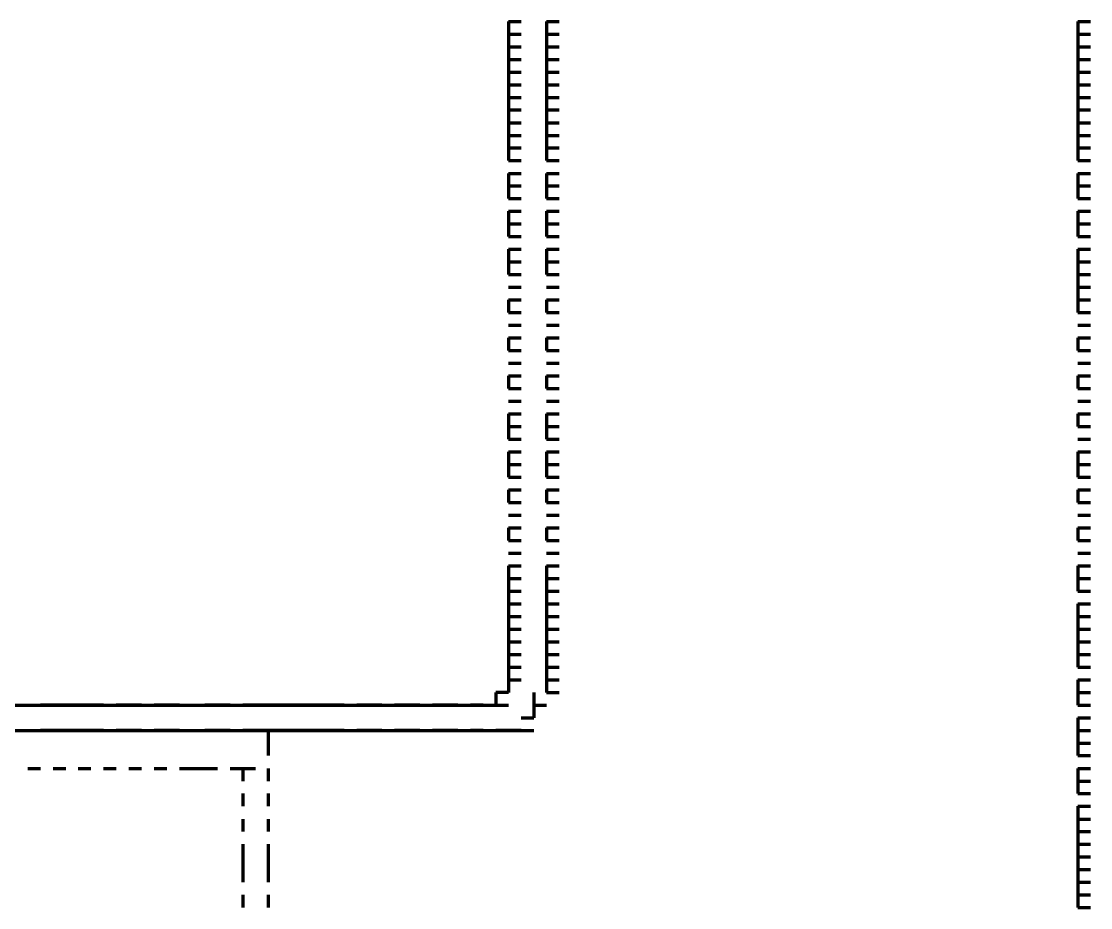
# Model space of a CAD drawing. Header units: inches. Extents: x 16 to 776, y 37 to 575.
# Drawn here: x 311.08 to 325.17, y 350.67 to 362.33 of the extents above; entities that cross this region are included whole.
import ezdxf

# ---------------------------------------------------------------- set-up
doc = ezdxf.new("R2010")
doc.units = ezdxf.units.IN
doc.header["$MEASUREMENT"] = 0
doc.layers.add('P', color=250, linetype='CONTINUOUS', lineweight=100)

msp = doc.modelspace()

# ---------------------------------------------------------------- linework, layer by layer
at = {"layer": 'P', "color": 0, "linetype": 'Continuous'}
for points in [[(317.5, 362.333), (317.667, 362.333)], [(317.5, 362.333), (317.5, 362.333)], [(317.5, 362.333), (317.667, 362.333)], [(317.5, 362.333), (317.5, 362.167)], [(318, 362.333), (318.167, 362.333)], [(318, 362.333), (318, 362.333)], [(318, 362.333), (318.167, 362.333)], [(318, 362.333), (318, 362.167)], [(325, 362.333), (325, 362.333)], [(325, 362.333), (325.167, 362.333)], [(325, 362.333), (325, 362.333)], [(325, 362.333), (325, 362.333)], [(325, 362.333), (325.167, 362.333)], [(325, 362.333), (325.167, 362.333)], [(325, 362.333), (325, 362.333)], [(325, 362.333), (325, 362.167)], [(325, 362.333), (325.167, 362.333)], [(325, 362.333), (325, 362.333)], [(317.5, 362.167), (317.667, 362.167)], [(317.5, 362.167), (317.5, 362)], [(318, 362.167), (318.167, 362.167)], [(318, 362.167), (318, 362)], [(325, 362.167), (325, 362.167)], [(325, 362.167), (325.167, 362.167)], [(325, 362.167), (325, 362)], [(325, 362.167), (325.167, 362.167)], [(325, 362.167), (325, 362.167)], [(317.5, 362), (317.667, 362)], [(317.5, 362), (317.667, 362)], [(317.5, 362), (317.5, 361.833)], [(318, 362), (318.167, 362)], [(318, 362), (318.167, 362)], [(318, 362), (318, 361.833)], [(325, 362), (325, 362)], [(325, 362), (325.167, 362)], [(325, 362), (325, 362)], [(325, 362), (325.167, 362)], [(325, 362), (325.167, 362)], [(325, 362), (325, 362)], [(325, 362), (325, 361.833)], [(325, 362), (325.167, 362)], [(325, 362), (325, 362)], [(317.5, 361.833), (317.667, 361.833)], [(317.5, 361.833), (317.5, 361.667)], [(318, 361.833), (318.167, 361.833)], [(318, 361.833), (318, 361.667)], [(325, 361.833), (325, 361.833)], [(325, 361.833), (325.167, 361.833)], [(325, 361.833), (325, 361.667)], [(325, 361.833), (325.167, 361.833)], [(325, 361.833), (325, 361.833)], [(317.5, 361.667), (317.667, 361.667)], [(317.5, 361.667), (317.5, 361.5)], [(318, 361.667), (318.167, 361.667)], [(318, 361.667), (318, 361.5)], [(325, 361.667), (325, 361.667)], [(325, 361.667), (325.167, 361.667)], [(325, 361.667), (325, 361.5)], [(325, 361.667), (325.167, 361.667)], [(325, 361.667), (325, 361.667)], [(317.5, 361.5), (317.667, 361.5)], [(317.5, 361.5), (317.667, 361.5)], [(317.5, 361.5), (317.5, 361.333)], [(318, 361.5), (318.167, 361.5)], [(318, 361.5), (318.167, 361.5)], [(318, 361.5), (318, 361.333)], [(325, 361.5), (325, 361.5)], [(325, 361.5), (325.167, 361.5)], [(325, 361.5), (325, 361.5)], [(325, 361.5), (325.167, 361.5)], [(325, 361.5), (325.167, 361.5)], [(325, 361.5), (325, 361.5)], [(325, 361.5), (325, 361.333)], [(325, 361.5), (325.167, 361.5)], [(325, 361.5), (325, 361.5)], [(317.5, 361.333), (317.667, 361.333)], [(317.5, 361.333), (317.5, 361.167)], [(318, 361.333), (318.167, 361.333)], [(318, 361.333), (318, 361.167)], [(325, 361.333), (325, 361.333)], [(325, 361.333), (325.167, 361.333)], [(325, 361.333), (325, 361.167)], [(325, 361.333), (325.167, 361.333)], [(325, 361.333), (325, 361.333)], [(317.5, 361.167), (317.667, 361.167)], [(317.5, 361.167), (317.5, 361)], [(318, 361.167), (318.167, 361.167)], [(318, 361.167), (318, 361)], [(325, 361.167), (325, 361.167)], [(325, 361.167), (325.167, 361.167)], [(325, 361.167), (325, 361)], [(325, 361.167), (325.167, 361.167)], [(325, 361.167), (325, 361.167)], [(317.5, 361), (317.667, 361)], [(317.5, 361), (317.667, 361)], [(317.5, 361), (317.5, 360.833)], [(318, 361), (318.167, 361)], [(318, 361), (318.167, 361)], [(318, 361), (318, 360.833)], [(325, 361), (325, 361)], [(325, 361), (325.167, 361)], [(325, 361), (325, 361)], [(325, 361), (325.167, 361)], [(325, 361), (325.167, 361)], [(325, 361), (325, 361)], [(325, 361), (325, 360.833)], [(325, 361), (325.167, 361)], [(325, 361), (325, 361)], [(317.5, 360.833), (317.667, 360.833)], [(317.5, 360.833), (317.5, 360.667)], [(318, 360.833), (318.167, 360.833)], [(318, 360.833), (318, 360.667)], [(325, 360.833), (325, 360.833)], [(325, 360.833), (325.167, 360.833)], [(325, 360.833), (325, 360.667)], [(325, 360.833), (325.167, 360.833)], [(325, 360.833), (325, 360.833)], [(317.5, 360.667), (317.667, 360.667)], [(317.5, 360.667), (317.5, 360.667)], [(317.5, 360.667), (317.667, 360.667)], [(317.5, 360.667), (317.5, 360.5)], [(318, 360.667), (318.167, 360.667)], [(318, 360.667), (318, 360.667)], [(318, 360.667), (318.167, 360.667)], [(318, 360.667), (318, 360.5)], [(325, 360.667), (325, 360.667)], [(325, 360.667), (325.167, 360.667)], [(325, 360.667), (325, 360.667)], [(325, 360.667), (325, 360.667)], [(325, 360.667), (325.167, 360.667)], [(325, 360.667), (325.167, 360.667)], [(325, 360.667), (325, 360.667)], [(325, 360.667), (325, 360.5)], [(325, 360.667), (325.167, 360.667)], [(325, 360.667), (325, 360.667)], [(317.5, 360.5), (317.667, 360.5)], [(318, 360.5), (318.167, 360.5)], [(325, 360.5), (325, 360.5)], [(325, 360.5), (325.167, 360.5)], [(325, 360.5), (325.167, 360.5)], [(325, 360.5), (325, 360.5)], [(317.5, 360.333), (317.667, 360.333)], [(317.5, 360.333), (317.5, 360.167)], [(318, 360.333), (318.167, 360.333)], [(318, 360.333), (318, 360.167)], [(325, 360.333), (325, 360.333)], [(325, 360.333), (325.167, 360.333)], [(325, 360.333), (325, 360.167)], [(325, 360.333), (325.167, 360.333)], [(325, 360.333), (325, 360.333)], [(317.5, 360.167), (317.667, 360.167)], [(317.5, 360.167), (317.5, 360.167)], [(317.5, 360.167), (317.667, 360.167)], [(317.5, 360.167), (317.5, 360)], [(318, 360.167), (318.167, 360.167)], [(318, 360.167), (318, 360.167)], [(318, 360.167), (318.167, 360.167)], [(318, 360.167), (318, 360)], [(325, 360.167), (325, 360.167)], [(325, 360.167), (325.167, 360.167)], [(325, 360.167), (325, 360.167)], [(325, 360.167), (325, 360.167)], [(325, 360.167), (325.167, 360.167)], [(325, 360.167), (325.167, 360.167)], [(325, 360.167), (325, 360.167)], [(325, 360.167), (325, 360)], [(325, 360.167), (325.167, 360.167)], [(325, 360.167), (325, 360.167)], [(317.5, 360), (317.667, 360)], [(318, 360), (318.167, 360)], [(325, 360), (325, 360)], [(325, 360), (325.167, 360)], [(325, 360), (325.167, 360)], [(325, 360), (325, 360)], [(317.5, 359.833), (317.667, 359.833)], [(317.5, 359.833), (317.5, 359.833)], [(317.5, 359.833), (317.667, 359.833)], [(317.5, 359.833), (317.5, 359.667)], [(318, 359.833), (318.167, 359.833)], [(318, 359.833), (318, 359.833)], [(318, 359.833), (318.167, 359.833)], [(318, 359.833), (318, 359.667)], [(325, 359.833), (325, 359.833)], [(325, 359.833), (325.167, 359.833)], [(325, 359.833), (325, 359.833)], [(325, 359.833), (325, 359.833)], [(325, 359.833), (325.167, 359.833)], [(325, 359.833), (325.167, 359.833)], [(325, 359.833), (325, 359.833)], [(325, 359.833), (325, 359.667)], [(325, 359.833), (325.167, 359.833)], [(325, 359.833), (325, 359.833)], [(317.5, 359.667), (317.667, 359.667)], [(317.5, 359.667), (317.5, 359.5)], [(318, 359.667), (318.167, 359.667)], [(318, 359.667), (318, 359.5)], [(325, 359.667), (325, 359.667)], [(325, 359.667), (325.167, 359.667)], [(325, 359.667), (325, 359.5)], [(325, 359.667), (325.167, 359.667)], [(325, 359.667), (325, 359.667)], [(317.5, 359.5), (317.667, 359.5)], [(318, 359.5), (318.167, 359.5)], [(325, 359.5), (325, 359.5)], [(325, 359.5), (325.167, 359.5)], [(325, 359.5), (325.167, 359.5)], [(325, 359.5), (325, 359.5)], [(317.5, 359.333), (317.667, 359.333)], [(317.5, 359.333), (317.5, 359.333)], [(317.5, 359.333), (317.667, 359.333)], [(317.5, 359.333), (317.5, 359.167)], [(318, 359.333), (318.167, 359.333)], [(318, 359.333), (318, 359.333)], [(318, 359.333), (318.167, 359.333)], [(318, 359.333), (318, 359.167)], [(325, 359.333), (325, 359.333)], [(325, 359.333), (325.167, 359.333)], [(325, 359.333), (325, 359.333)], [(325, 359.333), (325, 359.333)], [(325, 359.333), (325.167, 359.333)], [(325, 359.333), (325.167, 359.333)], [(325, 359.333), (325, 359.333)], [(325, 359.333), (325, 359.167)], [(325, 359.333), (325.167, 359.333)], [(325, 359.333), (325, 359.333)], [(317.5, 359.167), (317.667, 359.167)], [(317.5, 359.167), (317.5, 359)], [(318, 359.167), (318.167, 359.167)], [(318, 359.167), (318, 359)], [(325, 359.167), (325, 359.167)], [(325, 359.167), (325.167, 359.167)], [(325, 359.167), (325, 359)], [(325, 359.167), (325.167, 359.167)], [(325, 359.167), (325, 359.167)], [(317.5, 359), (317.667, 359)], [(317.5, 359), (317.667, 359)], [(317.5, 359), (317.667, 359)], [(318, 359), (318.167, 359)], [(318, 359), (318.167, 359)], [(318, 359), (318.167, 359)], [(325, 359), (325, 359)], [(325, 359), (325.167, 359)], [(325, 359), (325, 359)], [(325, 359), (325.167, 359)], [(325, 359), (325.167, 359)], [(325, 359), (325, 359)], [(325, 359), (325, 358.833)], [(325, 359), (325.167, 359)], [(325, 359), (325, 359)], [(317.5, 358.833), (317.667, 358.833)], [(317.5, 358.833), (317.667, 358.833)], [(318, 358.833), (318.167, 358.833)], [(318, 358.833), (318.167, 358.833)], [(325, 358.833), (325, 358.833)], [(325, 358.833), (325.167, 358.833)], [(325, 358.833), (325, 358.667)], [(325, 358.833), (325.167, 358.833)], [(325, 358.833), (325, 358.833)], [(317.5, 358.667), (317.667, 358.667)], [(317.5, 358.667), (317.5, 358.5)], [(318, 358.667), (318.167, 358.667)], [(318, 358.667), (318, 358.5)], [(325, 358.667), (325, 358.667)], [(325, 358.667), (325.167, 358.667)], [(325, 358.667), (325, 358.5)], [(325, 358.667), (325.167, 358.667)], [(325, 358.667), (325, 358.667)], [(317.5, 358.5), (317.667, 358.5)], [(317.5, 358.5), (317.5, 358.5)], [(317.5, 358.5), (317.667, 358.5)], [(318, 358.5), (318.167, 358.5)], [(318, 358.5), (318, 358.5)], [(318, 358.5), (318.167, 358.5)], [(325, 358.5), (325, 358.5)], [(325, 358.5), (325.167, 358.5)], [(325, 358.5), (325, 358.5)], [(325, 358.5), (325, 358.5)], [(325, 358.5), (325.167, 358.5)], [(325, 358.5), (325.167, 358.5)], [(325, 358.5), (325, 358.5)], [(325, 358.5), (325.167, 358.5)], [(325, 358.5), (325, 358.5)], [(325, 358.5), (325.167, 358.5)], [(325, 358.5), (325, 358.5)], [(317.5, 358.333), (317.667, 358.333)], [(317.5, 358.333), (317.667, 358.333)], [(318, 358.333), (318.167, 358.333)], [(318, 358.333), (318.167, 358.333)], [(325, 358.333), (325, 358.333)], [(325, 358.333), (325.167, 358.333)], [(325, 358.333), (325, 358.333)], [(325, 358.333), (325.167, 358.333)], [(325, 358.333), (325.167, 358.333)], [(325, 358.333), (325, 358.333)], [(317.5, 358.167), (317.667, 358.167)], [(317.5, 358.167), (317.5, 358)], [(318, 358.167), (318.167, 358.167)], [(318, 358.167), (318, 358)], [(325, 358.167), (325, 358.167)], [(325, 358.167), (325.167, 358.167)], [(325, 358.167), (325, 358)], [(325, 358.167), (325.167, 358.167)], [(325, 358.167), (325, 358.167)], [(317.5, 358), (317.667, 358)], [(317.5, 358), (317.5, 358)], [(317.5, 358), (317.667, 358)], [(318, 358), (318.167, 358)], [(318, 358), (318, 358)], [(318, 358), (318.167, 358)], [(325, 358), (325, 358)], [(325, 358), (325.167, 358)], [(325, 358), (325, 358)], [(325, 358), (325, 358)], [(325, 358), (325.167, 358)], [(325, 358), (325.167, 358)], [(325, 358), (325, 358)], [(325, 358), (325.167, 358)], [(325, 358), (325, 358)], [(325, 358), (325.167, 358)], [(325, 358), (325, 358)], [(317.5, 357.833), (317.667, 357.833)], [(317.5, 357.833), (317.667, 357.833)], [(318, 357.833), (318.167, 357.833)], [(318, 357.833), (318.167, 357.833)], [(325, 357.833), (325, 357.833)], [(325, 357.833), (325.167, 357.833)], [(325, 357.833), (325, 357.833)], [(325, 357.833), (325.167, 357.833)], [(325, 357.833), (325.167, 357.833)], [(325, 357.833), (325, 357.833)], [(317.5, 357.667), (317.667, 357.667)], [(317.5, 357.667), (317.5, 357.667)], [(317.5, 357.667), (317.667, 357.667)], [(317.5, 357.667), (317.5, 357.5)], [(318, 357.667), (318.167, 357.667)], [(318, 357.667), (318, 357.667)], [(318, 357.667), (318.167, 357.667)], [(318, 357.667), (318, 357.5)], [(325, 357.667), (325, 357.667)], [(325, 357.667), (325.167, 357.667)], [(325, 357.667), (325, 357.667)], [(325, 357.667), (325, 357.667)], [(325, 357.667), (325.167, 357.667)], [(325, 357.667), (325.167, 357.667)], [(325, 357.667), (325, 357.667)], [(325, 357.667), (325, 357.5)], [(325, 357.667), (325.167, 357.667)], [(325, 357.667), (325, 357.667)], [(317.5, 357.5), (317.667, 357.5)], [(318, 357.5), (318.167, 357.5)], [(325, 357.5), (325, 357.5)], [(325, 357.5), (325.167, 357.5)], [(325, 357.5), (325.167, 357.5)], [(325, 357.5), (325, 357.5)], [(325, 357.5), (325.167, 357.5)], [(325, 357.5), (325, 357.5)], [(317.5, 357.333), (317.667, 357.333)], [(317.5, 357.333), (317.667, 357.333)], [(318, 357.333), (318.167, 357.333)], [(318, 357.333), (318.167, 357.333)], [(325, 357.333), (325, 357.333)], [(325, 357.333), (325.167, 357.333)], [(325, 357.333), (325, 357.333)], [(325, 357.333), (325.167, 357.333)], [(325, 357.333), (325.167, 357.333)], [(325, 357.333), (325, 357.333)], [(317.5, 357.167), (317.667, 357.167)], [(317.5, 357.167), (317.5, 357.167)], [(317.5, 357.167), (317.667, 357.167)], [(317.5, 357.167), (317.5, 357)], [(318, 357.167), (318.167, 357.167)], [(318, 357.167), (318, 357.167)], [(318, 357.167), (318.167, 357.167)], [(318, 357.167), (318, 357)], [(325, 357.167), (325, 357.167)], [(325, 357.167), (325.167, 357.167)], [(325, 357.167), (325, 357.167)], [(325, 357.167), (325, 357.167)], [(325, 357.167), (325.167, 357.167)], [(325, 357.167), (325.167, 357.167)], [(325, 357.167), (325, 357.167)], [(325, 357.167), (325, 357)], [(325, 357.167), (325.167, 357.167)], [(325, 357.167), (325, 357.167)], [(317.5, 357), (317.667, 357)], [(317.5, 357), (317.5, 356.833)], [(318, 357), (318.167, 357)], [(318, 357), (318, 356.833)], [(325, 357), (325, 357)], [(325, 357), (325.167, 357)], [(325, 357), (325.167, 357)], [(325, 357), (325, 357)], [(325, 357), (325.167, 357)], [(325, 357), (325, 357)], [(317.5, 356.833), (317.667, 356.833)], [(317.5, 356.833), (317.667, 356.833)], [(317.5, 356.833), (317.667, 356.833)], [(318, 356.833), (318.167, 356.833)], [(318, 356.833), (318.167, 356.833)], [(318, 356.833), (318.167, 356.833)], [(325, 356.833), (325, 356.833)], [(325, 356.833), (325.167, 356.833)], [(325, 356.833), (325, 356.833)], [(325, 356.833), (325.167, 356.833)], [(325, 356.833), (325, 356.833)], [(325, 356.833), (325.167, 356.833)], [(325, 356.833), (325.167, 356.833)], [(325, 356.833), (325, 356.833)], [(325, 356.833), (325, 356.833)], [(325, 356.833), (325.167, 356.833)], [(325, 356.833), (325.167, 356.833)], [(325, 356.833), (325, 356.833)], [(325, 356.833), (325.167, 356.833)], [(325, 356.833), (325, 356.833)], [(317.5, 356.667), (317.667, 356.667)], [(317.5, 356.667), (317.5, 356.5)], [(318, 356.667), (318.167, 356.667)], [(318, 356.667), (318, 356.5)], [(325, 356.667), (325, 356.667)], [(325, 356.667), (325.167, 356.667)], [(325, 356.667), (325, 356.5)], [(325, 356.667), (325.167, 356.667)], [(325, 356.667), (325, 356.667)], [(317.5, 356.5), (317.667, 356.5)], [(317.5, 356.5), (317.5, 356.333)], [(318, 356.5), (318.167, 356.5)], [(318, 356.5), (318, 356.333)], [(325, 356.5), (325, 356.5)], [(325, 356.5), (325.167, 356.5)], [(325, 356.5), (325, 356.333)], [(325, 356.5), (325.167, 356.5)], [(325, 356.5), (325, 356.5)], [(317.5, 356.333), (317.667, 356.333)], [(317.5, 356.333), (317.667, 356.333)], [(317.5, 356.333), (317.667, 356.333)], [(318, 356.333), (318.167, 356.333)], [(318, 356.333), (318.167, 356.333)], [(318, 356.333), (318.167, 356.333)], [(325, 356.333), (325, 356.333)], [(325, 356.333), (325.167, 356.333)], [(325, 356.333), (325, 356.333)], [(325, 356.333), (325.167, 356.333)], [(325, 356.333), (325.167, 356.333)], [(325, 356.333), (325, 356.333)], [(325, 356.333), (325, 356.333)], [(325, 356.333), (325.167, 356.333)], [(325, 356.333), (325.167, 356.333)], [(325, 356.333), (325, 356.333)], [(325, 356.333), (325.167, 356.333)], [(325, 356.333), (325, 356.333)], [(317.5, 356.167), (317.667, 356.167)], [(317.5, 356.167), (317.5, 356)], [(318, 356.167), (318.167, 356.167)], [(318, 356.167), (318, 356)], [(325, 356.167), (325, 356.167)], [(325, 356.167), (325.167, 356.167)], [(325, 356.167), (325, 356)], [(325, 356.167), (325.167, 356.167)], [(325, 356.167), (325, 356.167)], [(317.5, 356), (317.667, 356)], [(317.5, 356), (317.5, 356)], [(317.5, 356), (317.667, 356)], [(318, 356), (318.167, 356)], [(318, 356), (318, 356)], [(318, 356), (318.167, 356)], [(325, 356), (325, 356)], [(325, 356), (325.167, 356)], [(325, 356), (325, 356)], [(325, 356), (325, 356)], [(325, 356), (325.167, 356)], [(325, 356), (325.167, 356)], [(325, 356), (325, 356)], [(325, 356), (325.167, 356)], [(325, 356), (325, 356)], [(325, 356), (325.167, 356)], [(325, 356), (325, 356)], [(317.5, 355.833), (317.667, 355.833)], [(317.5, 355.833), (317.667, 355.833)], [(318, 355.833), (318.167, 355.833)], [(318, 355.833), (318.167, 355.833)], [(325, 355.833), (325, 355.833)], [(325, 355.833), (325.167, 355.833)], [(325, 355.833), (325, 355.833)], [(325, 355.833), (325.167, 355.833)], [(325, 355.833), (325.167, 355.833)], [(325, 355.833), (325, 355.833)], [(317.5, 355.667), (317.667, 355.667)], [(317.5, 355.667), (317.5, 355.5)], [(318, 355.667), (318.167, 355.667)], [(318, 355.667), (318, 355.5)], [(325, 355.667), (325, 355.667)], [(325, 355.667), (325.167, 355.667)], [(325, 355.667), (325, 355.5)], [(325, 355.667), (325.167, 355.667)], [(325, 355.667), (325, 355.667)], [(317.5, 355.5), (317.667, 355.5)], [(317.5, 355.5), (317.5, 355.5)], [(317.5, 355.5), (317.667, 355.5)], [(318, 355.5), (318.167, 355.5)], [(318, 355.5), (318, 355.5)], [(318, 355.5), (318.167, 355.5)], [(325, 355.5), (325, 355.5)], [(325, 355.5), (325.167, 355.5)], [(325, 355.5), (325, 355.5)], [(325, 355.5), (325, 355.5)], [(325, 355.5), (325.167, 355.5)], [(325, 355.5), (325.167, 355.5)], [(325, 355.5), (325, 355.5)], [(325, 355.5), (325.167, 355.5)], [(325, 355.5), (325, 355.5)], [(325, 355.5), (325.167, 355.5)], [(325, 355.5), (325, 355.5)], [(317.5, 355.333), (317.667, 355.333)], [(317.5, 355.333), (317.667, 355.333)], [(318, 355.333), (318.167, 355.333)], [(318, 355.333), (318.167, 355.333)], [(325, 355.333), (325, 355.333)], [(325, 355.333), (325.167, 355.333)], [(325, 355.333), (325, 355.333)], [(325, 355.333), (325.167, 355.333)], [(325, 355.333), (325.167, 355.333)], [(325, 355.333), (325, 355.333)], [(317.5, 355.167), (317.667, 355.167)], [(317.5, 355.167), (317.5, 355)], [(318, 355.167), (318.167, 355.167)], [(318, 355.167), (318, 355)], [(325, 355.167), (325, 355.167)], [(325, 355.167), (325.167, 355.167)], [(325, 355.167), (325, 355)], [(325, 355.167), (325.167, 355.167)], [(325, 355.167), (325, 355.167)], [(317.5, 355), (317.667, 355)], [(317.5, 355), (317.5, 355)], [(317.5, 355), (317.667, 355)], [(317.5, 355), (317.5, 354.833)], [(318, 355), (318.167, 355)], [(318, 355), (318, 355)], [(318, 355), (318.167, 355)], [(318, 355), (318, 354.833)], [(325, 355), (325, 355)], [(325, 355), (325.167, 355)], [(325, 355), (325, 355)], [(325, 355), (325, 355)], [(325, 355), (325.167, 355)], [(325, 355), (325.167, 355)], [(325, 355), (325, 355)], [(325, 355), (325, 354.833)], [(325, 355), (325.167, 355)], [(325, 355), (325, 355)], [(317.5, 354.833), (317.667, 354.833)], [(317.5, 354.833), (317.5, 354.667)], [(318, 354.833), (318.167, 354.833)], [(318, 354.833), (318, 354.667)], [(325, 354.833), (325, 354.833)], [(325, 354.833), (325.167, 354.833)], [(325, 354.833), (325.167, 354.833)], [(325, 354.833), (325, 354.833)], [(325, 354.833), (325.167, 354.833)], [(325, 354.833), (325, 354.833)], [(317.5, 354.667), (317.667, 354.667)], [(317.5, 354.667), (317.667, 354.667)], [(317.5, 354.667), (317.5, 354.5)], [(318, 354.667), (318.167, 354.667)], [(318, 354.667), (318.167, 354.667)], [(318, 354.667), (318, 354.5)], [(325, 354.667), (325, 354.667)], [(325, 354.667), (325.167, 354.667)], [(325, 354.667), (325, 354.667)], [(325, 354.667), (325.167, 354.667)], [(325, 354.667), (325, 354.667)], [(325, 354.667), (325.167, 354.667)], [(325, 354.667), (325.167, 354.667)], [(325, 354.667), (325, 354.667)], [(325, 354.667), (325, 354.5)], [(325, 354.667), (325.167, 354.667)], [(325, 354.667), (325, 354.667)], [(317.5, 354.5), (317.667, 354.5)], [(317.5, 354.5), (317.5, 354.333)], [(318, 354.5), (318.167, 354.5)], [(318, 354.5), (318, 354.333)], [(325, 354.5), (325, 354.5)], [(325, 354.5), (325.167, 354.5)], [(325, 354.5), (325, 354.333)], [(325, 354.5), (325.167, 354.5)], [(325, 354.5), (325, 354.5)], [(317.5, 354.333), (317.667, 354.333)], [(317.5, 354.333), (317.5, 354.167)], [(318, 354.333), (318.167, 354.333)], [(318, 354.333), (318, 354.167)], [(325, 354.333), (325, 354.333)], [(325, 354.333), (325.167, 354.333)], [(325, 354.333), (325, 354.167)], [(325, 354.333), (325.167, 354.333)], [(325, 354.333), (325, 354.333)], [(317.5, 354.167), (317.667, 354.167)], [(317.5, 354.167), (317.667, 354.167)], [(317.5, 354.167), (317.5, 354)], [(318, 354.167), (318.167, 354.167)], [(318, 354.167), (318.167, 354.167)], [(318, 354.167), (318, 354)], [(325, 354.167), (325, 354.167)], [(325, 354.167), (325.167, 354.167)], [(325, 354.167), (325, 354.167)], [(325, 354.167), (325.167, 354.167)], [(325, 354.167), (325.167, 354.167)], [(325, 354.167), (325, 354.167)], [(325, 354.167), (325, 354)], [(325, 354.167), (325.167, 354.167)], [(325, 354.167), (325, 354.167)], [(317.5, 354), (317.667, 354)], [(317.5, 354), (317.5, 353.833)], [(318, 354), (318.167, 354)], [(318, 354), (318, 353.833)], [(325, 354), (325, 354)], [(325, 354), (325.167, 354)], [(325, 354), (325, 353.833)], [(325, 354), (325.167, 354)], [(325, 354), (325, 354)], [(317.5, 353.833), (317.667, 353.833)], [(317.5, 353.833), (317.5, 353.667)], [(317.5, 353.833), (317.667, 353.833)], [(317.5, 353.833), (317.5, 353.833)], [(317.5, 353.833), (317.667, 353.833)], [(318, 353.833), (318.167, 353.833)], [(318, 353.833), (318, 353.667)], [(318, 353.833), (318.167, 353.833)], [(318, 353.833), (318, 353.833)], [(318, 353.833), (318.167, 353.833)], [(325, 353.833), (325, 353.833)], [(325, 353.833), (325.167, 353.833)], [(325, 353.833), (325, 353.833)], [(325, 353.833), (325, 353.833)], [(325, 353.833), (325.167, 353.833)], [(325, 353.833), (325.167, 353.833)], [(325, 353.833), (325, 353.833)], [(325, 353.833), (325.167, 353.833)], [(325, 353.833), (325, 353.833)], [(317.5, 353.667), (317.667, 353.667)], [(317.5, 353.667), (317.5, 353.5)], [(318, 353.667), (318.167, 353.667)], [(318, 353.667), (318, 353.5)], [(325, 353.667), (325, 353.667)], [(325, 353.667), (325.167, 353.667)], [(325, 353.667), (325, 353.5)], [(325, 353.667), (325.167, 353.667)], [(325, 353.667), (325, 353.667)], [(317.5, 353.5), (317.333, 353.5)], [(317.333, 353.5), (317.333, 353.333)], [(317.833, 353.5), (317.833, 353.333)], [(318, 353.5), (318.167, 353.5)], [(325, 353.5), (325, 353.5)], [(325, 353.5), (325.167, 353.5)], [(325, 353.5), (325, 353.333)], [(325, 353.5), (325.167, 353.5)], [(325, 353.5), (325, 353.5)], [(311, 353.333), (311.167, 353.333)], [(311.167, 353.333), (311.333, 353.333)], [(311.167, 353.333), (311.333, 353.333)], [(311.5, 353.333), (311.333, 353.333)], [(311.333, 353.333), (311.5, 353.333)], [(311.333, 353.333), (311.333, 353.333)], [(311.333, 353.333), (311.333, 353.333)], [(311.667, 353.333), (311.5, 353.333)], [(311.5, 353.333), (311.667, 353.333)], [(311.833, 353.333), (311.667, 353.333)], [(311.667, 353.333), (311.833, 353.333)], [(312, 353.333), (311.833, 353.333)], [(311.833, 353.333), (312, 353.333)], [(311.833, 353.333), (311.833, 353.333)], [(312.167, 353.333), (312, 353.333)], [(312, 353.333), (312.167, 353.333)], [(312.167, 353.333), (312.333, 353.333)], [(312.167, 353.333), (312.167, 353.333)], [(312.167, 353.333), (312.167, 353.333)], [(312.5, 353.333), (312.333, 353.333)], [(312.333, 353.333), (312.5, 353.333)], [(312.667, 353.333), (312.5, 353.333)], [(312.5, 353.333), (312.667, 353.333)], [(312.667, 353.333), (312.833, 353.333)], [(312.667, 353.333), (312.833, 353.333)], [(312.667, 353.333), (312.667, 353.333)], [(313, 353.333), (312.833, 353.333)], [(312.833, 353.333), (313, 353.333)], [(313.167, 353.333), (313, 353.333)], [(313, 353.333), (313.167, 353.333)], [(313, 353.333), (313, 353.333)], [(313, 353.333), (313, 353.333)], [(313.167, 353.333), (313.333, 353.333)], [(313.333, 353.333), (313.5, 353.333)], [(313.333, 353.333), (313.5, 353.333)], [(313.667, 353.333), (313.5, 353.333)], [(313.5, 353.333), (313.667, 353.333)], [(313.5, 353.333), (313.5, 353.333)], [(313.5, 353.333), (313.5, 353.333)], [(313.833, 353.333), (313.667, 353.333)], [(313.667, 353.333), (313.833, 353.333)], [(313.833, 353.333), (314, 353.333)], [(314.167, 353.333), (314, 353.333)], [(314, 353.333), (314.167, 353.333)], [(314, 353.333), (314, 353.333)], [(314, 353.333), (314, 353.333)], [(314.333, 353.333), (314.167, 353.333)], [(314.167, 353.333), (314.333, 353.333)], [(314.5, 353.333), (314.333, 353.333)], [(314.333, 353.333), (314.5, 353.333)], [(314.333, 353.333), (314.333, 353.333)], [(314.667, 353.333), (314.5, 353.333)], [(314.5, 353.333), (314.667, 353.333)], [(314.833, 353.333), (314.667, 353.333)], [(314.667, 353.333), (314.833, 353.333)], [(315, 353.333), (314.833, 353.333)], [(314.833, 353.333), (315, 353.333)], [(314.833, 353.333), (314.833, 353.333)], [(315.167, 353.333), (315, 353.333)], [(315, 353.333), (315.167, 353.333)], [(315.333, 353.333), (315.167, 353.333)], [(315.167, 353.333), (315.333, 353.333)], [(315.167, 353.333), (315.167, 353.333)], [(315.167, 353.333), (315.167, 353.333)], [(315.333, 353.333), (315.5, 353.333)], [(315.667, 353.333), (315.5, 353.333)], [(315.5, 353.333), (315.667, 353.333)], [(315.833, 353.333), (315.667, 353.333)], [(315.667, 353.333), (315.833, 353.333)], [(315.667, 353.333), (315.667, 353.333)], [(315.667, 353.333), (315.667, 353.333)], [(315.833, 353.333), (316, 353.333)], [(316.167, 353.333), (316, 353.333)], [(316, 353.333), (316.167, 353.333)], [(316, 353.333), (316, 353.333)], [(316, 353.333), (316, 353.333)], [(316.333, 353.333), (316.167, 353.333)], [(316.167, 353.333), (316.333, 353.333)], [(316.333, 353.333), (316.5, 353.333)], [(316.667, 353.333), (316.5, 353.333)], [(316.5, 353.333), (316.667, 353.333)], [(316.5, 353.333), (316.5, 353.333)], [(316.5, 353.333), (316.5, 353.333)], [(316.833, 353.333), (316.667, 353.333)], [(316.667, 353.333), (316.833, 353.333)], [(316.833, 353.333), (317, 353.333)], [(317.167, 353.333), (317, 353.333)], [(317, 353.333), (317.167, 353.333)], [(317, 353.333), (317.167, 353.333)], [(317, 353.333), (317, 353.333)], [(317, 353.333), (317, 353.333)], [(317, 353.333), (317.167, 353.333)], [(317.167, 353.333), (317.333, 353.333)], [(317.333, 353.333), (317.5, 353.333)], [(317.333, 353.333), (317.333, 353.333)], [(317.333, 353.333), (317.333, 353.333)], [(317.833, 353.333), (318, 353.333)], [(317.833, 353.333), (317.833, 353.333)], [(317.833, 353.333), (317.833, 353.333)], [(317.833, 353.333), (317.833, 353.167)], [(325, 353.333), (325, 353.333)], [(325, 353.333), (325.167, 353.333)], [(325, 353.333), (325, 353.333)], [(325, 353.333), (325, 353.333)], [(325, 353.333), (325.167, 353.333)], [(325, 353.333), (325.167, 353.333)], [(325, 353.333), (325, 353.333)], [(325, 353.333), (325.167, 353.333)], [(325, 353.333), (325, 353.333)], [(317.667, 353.167), (317.833, 353.167)], [(317.833, 353.167), (317.833, 353.167)], [(325, 353.167), (325, 353.167)], [(325, 353.167), (325.167, 353.167)], [(325, 353.167), (325, 353)], [(325, 353.167), (325.167, 353.167)], [(325, 353.167), (325, 353.167)], [(311, 353), (311.167, 353)], [(311.167, 353), (311.333, 353)], [(311.167, 353), (311.333, 353)], [(311.167, 353), (311.333, 353)], [(311.5, 353), (311.333, 353)], [(311.333, 353), (311.5, 353)], [(311.333, 353), (311.333, 353)], [(311.333, 353), (311.333, 353)], [(311.5, 353), (311.667, 353)], [(311.667, 353), (311.5, 353)], [(311.5, 353), (311.667, 353)], [(311.833, 353), (311.667, 353)], [(311.667, 353), (311.833, 353)], [(311.833, 353), (312, 353)], [(312, 353), (311.833, 353)], [(311.833, 353), (312, 353)], [(311.833, 353), (311.833, 353)], [(312.167, 353), (312, 353)], [(312, 353), (312.167, 353)], [(312.167, 353), (312.333, 353)], [(312.167, 353), (312.333, 353)], [(312.167, 353), (312.167, 353)], [(312.167, 353), (312.167, 353)], [(312.5, 353), (312.333, 353)], [(312.333, 353), (312.5, 353)], [(312.5, 353), (312.667, 353)], [(312.667, 353), (312.5, 353)], [(312.5, 353), (312.667, 353)], [(312.667, 353), (312.833, 353)], [(312.667, 353), (312.833, 353)], [(312.667, 353), (312.667, 353)], [(312.833, 353), (313, 353)], [(313, 353), (312.833, 353)], [(312.833, 353), (313, 353)], [(313.167, 353), (313, 353)], [(313, 353), (313.167, 353)], [(313, 353), (313, 353)], [(313, 353), (313, 353)], [(313.167, 353), (313.5, 353)], [(313.167, 353), (313.333, 353)], [(313.333, 353), (313.5, 353)], [(313.333, 353), (313.5, 353)], [(313.5, 353), (313.667, 353)], [(313.667, 353), (313.5, 353)], [(313.5, 353), (313.667, 353)], [(313.5, 353), (313.5, 353)], [(313.5, 353), (313.5, 353)], [(313.833, 353), (313.667, 353)], [(313.667, 353), (313.833, 353)], [(313.833, 353), (314, 353)], [(313.833, 353), (314, 353)], [(314.167, 353), (314, 353)], [(314, 353), (314.167, 353)], [(314, 353), (314, 353)], [(314, 353), (314, 353)], [(314.167, 353), (314.333, 353)], [(314.333, 353), (314.167, 353)], [(314.167, 353), (314.333, 353)], [(314.333, 353), (314.333, 352.667)], [(314.333, 353), (314.5, 353)], [(314.5, 353), (314.333, 353)], [(314.333, 353), (314.5, 353)], [(314.333, 353), (314.333, 353)], [(314.667, 353), (314.5, 353)], [(314.5, 353), (314.667, 353)], [(314.833, 353), (314.667, 353)], [(314.667, 353), (314.833, 353)], [(315, 353), (314.833, 353)], [(314.833, 353), (315, 353)], [(314.833, 353), (314.833, 353)], [(315.167, 353), (315, 353)], [(315, 353), (315.167, 353)], [(315.333, 353), (315.167, 353)], [(315.167, 353), (315.333, 353)], [(315.167, 353), (315.167, 353)], [(315.167, 353), (315.167, 353)], [(315.333, 353), (315.5, 353)], [(315.667, 353), (315.5, 353)], [(315.5, 353), (315.667, 353)], [(315.833, 353), (315.667, 353)], [(315.667, 353), (315.833, 353)], [(315.667, 353), (315.667, 353)], [(315.667, 353), (315.667, 353)], [(315.833, 353), (316, 353)], [(316.167, 353), (316, 353)], [(316, 353), (316.167, 353)], [(316, 353), (316, 353)], [(316, 353), (316, 353)], [(316.333, 353), (316.167, 353)], [(316.167, 353), (316.333, 353)], [(316.333, 353), (316.5, 353)], [(316.667, 353), (316.5, 353)], [(316.5, 353), (316.667, 353)], [(316.5, 353), (316.5, 353)], [(316.5, 353), (316.5, 353)], [(316.833, 353), (316.667, 353)], [(316.667, 353), (316.833, 353)], [(316.833, 353), (317, 353)], [(317.167, 353), (317, 353)], [(317, 353), (317.167, 353)], [(317, 353), (317.167, 353)], [(317, 353), (317, 353)], [(317, 353), (317, 353)], [(317, 353), (317.167, 353)], [(317.167, 353), (317.333, 353)], [(317.5, 353), (317.333, 353)], [(317.333, 353), (317.5, 353)], [(317.333, 353), (317.333, 353)], [(317.333, 353), (317.333, 353)], [(317.667, 353), (317.5, 353)], [(317.5, 353), (317.667, 353)], [(317.667, 353), (317.833, 353)], [(325, 353), (325, 353)], [(325, 353), (325.167, 353)], [(325, 353), (325, 353)], [(325, 353), (325, 353)], [(325, 353), (325.167, 353)], [(325, 353), (325.167, 353)], [(325, 353), (325, 353)], [(325, 353), (325, 352.833)], [(325, 353), (325.167, 353)], [(325, 353), (325, 353)], [(325, 352.833), (325, 352.833)], [(325, 352.833), (325.167, 352.833)], [(325, 352.833), (325, 352.667)], [(325, 352.833), (325.167, 352.833)], [(325, 352.833), (325, 352.833)], [(325, 352.667), (325, 352.667)], [(325, 352.667), (325.167, 352.667)], [(325, 352.667), (325.167, 352.667)], [(325, 352.667), (325, 352.667)], [(311.167, 352.5), (311.333, 352.5)], [(311.5, 352.5), (311.667, 352.5)], [(311.833, 352.5), (312, 352.5)], [(312.167, 352.5), (312.333, 352.5)], [(312.5, 352.5), (312.667, 352.5)], [(312.833, 352.5), (313, 352.5)], [(313.167, 352.5), (313.5, 352.5)], [(313.5, 352.5), (313.667, 352.5)], [(313.833, 352.5), (314, 352.5)], [(314, 352.5), (314, 352.333)], [(314, 352.5), (314.167, 352.5)], [(314.333, 352.5), (314.333, 352.333)], [(325, 352.5), (325, 352.5)], [(325, 352.5), (325.167, 352.5)], [(325, 352.5), (325, 352.5)], [(325, 352.5), (325, 352.5)], [(325, 352.5), (325.167, 352.5)], [(325, 352.5), (325.167, 352.5)], [(325, 352.5), (325, 352.5)], [(325, 352.5), (325, 352.333)], [(325, 352.5), (325.167, 352.5)], [(325, 352.5), (325, 352.5)], [(325, 352.333), (325, 352.333)], [(325, 352.333), (325.167, 352.333)], [(325, 352.333), (325, 352.167)], [(325, 352.333), (325.167, 352.333)], [(325, 352.333), (325, 352.333)], [(314, 352.167), (314, 352)], [(314.333, 352.167), (314.333, 352)], [(325, 352.167), (325, 352.167)], [(325, 352.167), (325.167, 352.167)], [(325, 352.167), (325.167, 352.167)], [(325, 352.167), (325, 352.167)], [(325, 352), (325, 352)], [(325, 352), (325.167, 352)], [(325, 352), (325, 352)], [(325, 352), (325, 352)], [(325, 352), (325.167, 352)], [(325, 352), (325.167, 352)], [(325, 352), (325, 352)], [(325, 352), (325, 351.833)], [(325, 352), (325.167, 352)], [(325, 352), (325, 352)], [(314, 351.833), (314, 351.667)], [(314.333, 351.833), (314.333, 351.667)], [(325, 351.833), (325, 351.833)], [(325, 351.833), (325.167, 351.833)], [(325, 351.833), (325, 351.667)], [(325, 351.833), (325.167, 351.833)], [(325, 351.833), (325, 351.833)], [(325, 351.667), (325, 351.667)], [(325, 351.667), (325.167, 351.667)], [(325, 351.667), (325, 351.667)], [(325, 351.667), (325.167, 351.667)], [(325, 351.667), (325.167, 351.667)], [(325, 351.667), (325, 351.667)], [(325, 351.667), (325, 351.5)], [(325, 351.667), (325.167, 351.667)], [(325, 351.667), (325, 351.667)], [(314, 351.5), (314, 351.167)], [(314.333, 351.5), (314.333, 351.167)], [(325, 351.5), (325, 351.5)], [(325, 351.5), (325.167, 351.5)], [(325, 351.5), (325, 351.333)], [(325, 351.5), (325.167, 351.5)], [(325, 351.5), (325, 351.5)], [(325, 351.333), (325, 351.333)], [(325, 351.333), (325.167, 351.333)], [(325, 351.333), (325, 351.167)], [(325, 351.333), (325.167, 351.333)], [(325, 351.333), (325, 351.333)], [(314, 351.167), (314, 351)], [(314.333, 351.167), (314.333, 351)], [(325, 351.167), (325, 351.167)], [(325, 351.167), (325.167, 351.167)], [(325, 351.167), (325, 351.167)], [(325, 351.167), (325.167, 351.167)], [(325, 351.167), (325.167, 351.167)], [(325, 351.167), (325, 351.167)], [(325, 351.167), (325, 351)], [(325, 351.167), (325.167, 351.167)], [(325, 351.167), (325, 351.167)], [(325, 351), (325, 351)], [(325, 351), (325.167, 351)], [(325, 351), (325, 350.833)], [(325, 351), (325.167, 351)], [(325, 351), (325, 351)], [(314, 350.833), (314, 350.667)], [(314.333, 350.833), (314.333, 350.667)], [(325, 350.833), (325, 350.833)], [(325, 350.833), (325.167, 350.833)], [(325, 350.833), (325, 350.833)], [(325, 350.833), (325, 350.833)], [(325, 350.833), (325.167, 350.833)], [(325, 350.833), (325.167, 350.833)], [(325, 350.833), (325, 350.833)], [(325, 350.833), (325, 350.667)], [(325, 350.833), (325.167, 350.833)], [(325, 350.833), (325, 350.833)], [(325, 350.667), (325, 350.667)], [(325, 350.667), (325.167, 350.667)], [(325, 350.667), (325.167, 350.667)], [(325, 350.667), (325, 350.667)], [(325, 350.667), (325.167, 350.667)], [(325, 350.667), (325, 350.667)]]:
    msp.add_lwpolyline(points, dxfattribs=at)

doc.saveas('drawing.dxf')
